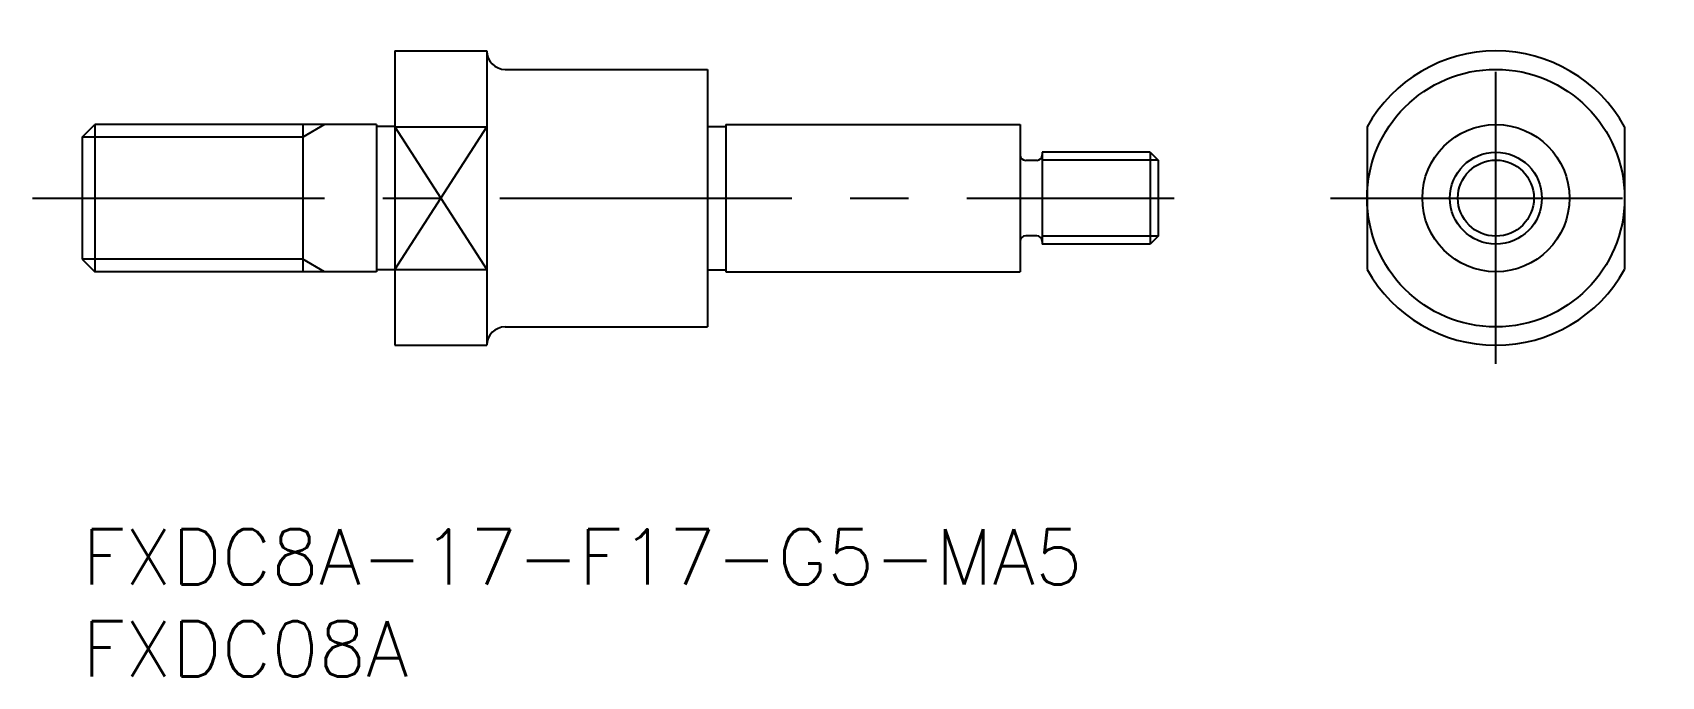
# Model space of a CAD drawing. Extents: x -2.7 to 85.9, y -8 to 27.
import ezdxf

# ---------------------------------------------------------------- set-up
doc = ezdxf.new("R2010")
doc.units = 0
doc.header["$LTSCALE"] = 0.5
doc.linetypes.add('CENTER', pattern=[50.8, 31.75, -6.35, 6.35, -6.35])
for name, color, linetype in [('MSM_CENTER', 1, 'CENTER'), ('MSM_CONTINUOUS', 7, 'CONTINUOUS'), ('MSM_NARROW', 5, 'CONTINUOUS'), ('MSM_PART_NUMBER', 7, 'CONTINUOUS')]:
    doc.layers.add(name, color=color, linetype=linetype)
doc.styles.get("Standard").update_dxf_attribs({"font": 'txt.shx', "height": 3, "bigfont": 'bigfont.shx'})

# ---------------------------------------------------------------- blocks, each defined once
blk = doc.blocks.new('*U3')
at = {"layer": 'MSM_PART_NUMBER'}
blk.add_text('FXDC8A-17-F17-G5-MA5', height=3, dxfattribs=at).set_placement((0, -3))
blk = doc.blocks.new('*U4')
at = {"layer": 'MSM_PART_NUMBER'}
blk.add_text('FXDC08A', height=3, dxfattribs=at).set_placement((0, -8))

msp = doc.modelspace()

# ---------------------------------------------------------------- linework, layer by layer
at = {"layer": 'MSM_CENTER'}
for p, q in [((76.865, 9), (76.865, 27)), ((-2.7, 18), (59.38, 18)), ((67.865, 18), (85.865, 18))]:
    msp.add_line(p, q, dxfattribs=at)
at = {"layer": 'MSM_CONTINUOUS'}
for p, q in [((17, 26), (17, 10)), ((17, 26), (22, 26)), ((22, 26), (22, 10)), ((23, 25), (34, 25)), ((34, 25), (34, 11)), ((0, 21.323), (0.677, 22)), ((0, 21.323), (0, 14.677)), ((0.677, 22), (0.677, 14)), ((16, 22), (0.677, 22)), ((12, 22), (12, 14)), ((16, 22), (16, 14)), ((17, 21.9), (16, 21.9)), ((17, 21.873), (22, 21.873)), ((34, 21.9), (35, 21.9)), ((35, 22), (51, 22)), ((35, 22), (35, 14)), ((51, 22), (51, 14)), ((69.865, 21.873), (69.865, 14.127)), ((83.865, 21.873), (83.865, 14.127)), ((58.067, 20.5), (52.2, 20.5)), ((52.2, 20.5), (52.2, 15.5)), ((58.067, 20.5), (58.067, 15.5)), ((58.067, 20.5), (58.5, 20.067)), ((51.9, 20.05), (51.3, 20.05)), ((58.5, 20.067), (58.5, 15.933)), ((51.9, 15.95), (51.3, 15.95)), ((58.067, 15.5), (52.2, 15.5)), ((58.5, 15.933), (58.067, 15.5)), ((0, 14.677), (0.677, 14)), ((16, 14), (0.677, 14)), ((17, 14.1), (16, 14.1)), ((17, 14.127), (22, 14.127)), ((34, 14.1), (35, 14.1)), ((35, 14), (51, 14)), ((23, 11), (34, 11)), ((17, 10), (22, 10))]:
    msp.add_line(p, q, dxfattribs=at)
for radius in [7, 4, 2.5]:
    msp.add_circle((76.865, 18), radius, dxfattribs=at)
for centre, radius, start, end in [((23, 26), 1, 180, 270), ((76.865, 18), 8, 28.95502, 151.04498), ((51.3, 20.35), 0.3, 180, 270), ((51.9, 20.35), 0.3, 270, 0), ((51.3, 15.65), 0.3, 90, 180), ((51.9, 15.65), 0.3, 0, 90), ((76.865, 18), 8, 208.95502, 331.04498), ((23, 10), 1, 90, 180)]:
    msp.add_arc(centre, radius, start, end, dxfattribs=at)
at = {"layer": 'MSM_NARROW'}
for p, q in [((12, 21.323), (0, 21.323)), ((13.172, 22), (12, 21.323)), ((17, 14.127), (22, 21.873)), ((17, 21.873), (22, 14.127)), ((58.5, 20.067), (52.2, 20.067)), ((58.5, 15.933), (52.2, 15.933)), ((12, 14.677), (0, 14.677)), ((13.172, 14), (12, 14.677))]:
    msp.add_line(p, q, dxfattribs=at)
msp.add_circle((76.865, 18), 2.067, dxfattribs=at)

# ---------------------------------------------------------------- block references
at = {"layer": 'MSM_CONTINUOUS'}
for name in ['*U3', '*U4']:
    msp.add_blockref(name, (0, 0), dxfattribs=at)

doc.saveas('drawing.dxf')
